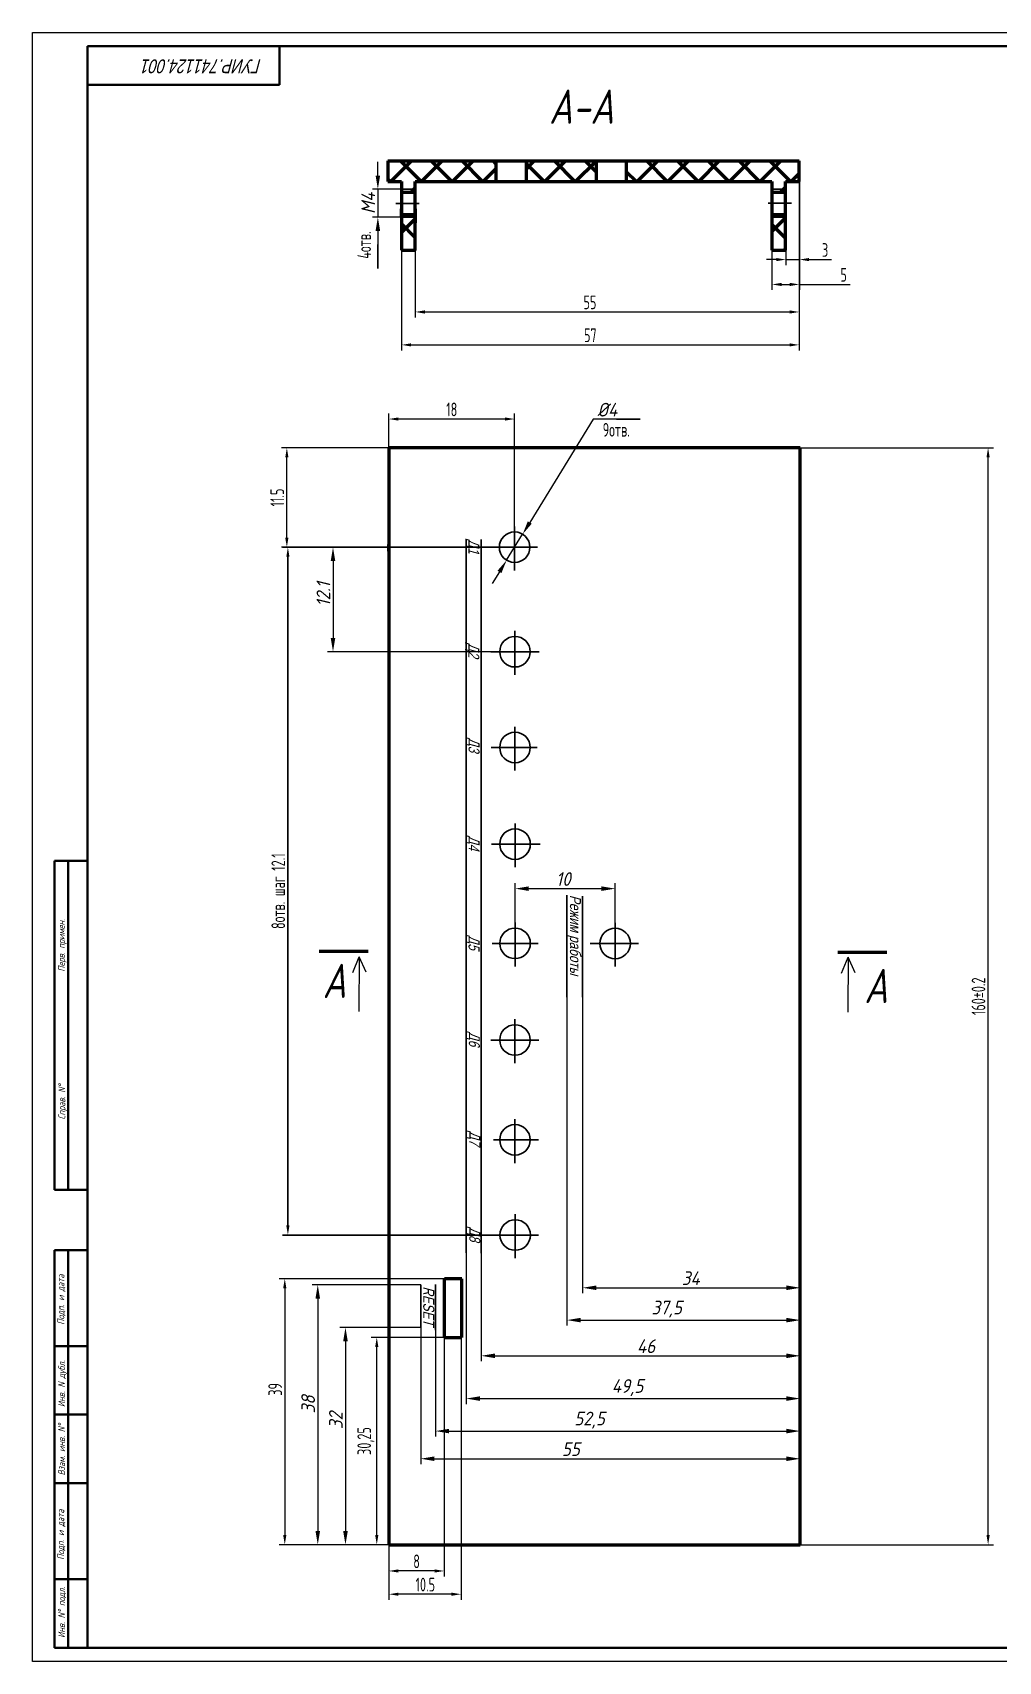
# Model space of a CAD drawing. Header units: millimetres. Extents: x 0 to 9139, y -367 to 2333.
# Drawn here: x 7239 to 7592, y 243 to 837 of the extents above; entities that cross this region are included whole.
import ezdxf

# ---------------------------------------------------------------- set-up
doc = ezdxf.new("R2010")
doc.units = ezdxf.units.MM
doc.header["$LTSCALE"] = 0.5
doc.linetypes.add('осевая2', pattern=[28.575, 19.05, -3.175, 3.175, -3.175])
doc.layers.get('0').update_dxf_attribs({"lineweight": 60})
doc.layers.get('Defpoints').update_dxf_attribs({"color": 5})
for name, color, linetype in [('1-оси', 1, 'осевая2'), ('3-размеры', 6, 'Continuous'), ('KONTUR', 7, 'Continuous'), ('MultiLayer', 9, 'Continuous')]:
    doc.layers.add(name, color=color, linetype=linetype)
doc.layers.add('Основная', color=7, linetype='Continuous', lineweight=40)
doc.layers.add('текст', color=7, linetype='Continuous', lineweight=30)
doc.styles.add('ESKD', font='standarteskd.shx', dxfattribs={"width": 0.8, "oblique": 15})
doc.styles.get("Standard").update_dxf_attribs({"font": 'isocpeui.ttf', "width": 0.9})
doc.styles.add('ЕСКД', font='eskd15.shx', dxfattribs={"width": 0.8})
doc.styles.add('стиль1', font='romans.shx', dxfattribs={"width": 0.75, "oblique": 15, "height": 3.5})
doc.dimstyles.new('ISO-25', dxfattribs={"dimtxt": 3.5, "dimasz": 3.5, "dimexe": 2, "dimexo": 0, "dimgap": 1, "dimtad": 1, "dimtoh": 1, "dimdec": 0, "dimtxsty": 'Standard', "dimcen": 2.5, "dimadec": 0, "dimazin": 0, "dimtfac": 1, "dimtdec": 0, "dimtmove": 0, "dimatfit": 3, "dimldrblk": 'DOTSMALL', "dimfxl": 1, "dimarcsym": 0})
doc.dimstyles.new('Standart', dxfattribs={"dimtxt": 5, "dimasz": 5, "dimexe": 2, "dimexo": 0, "dimgap": 1, "dimtad": 1, "dimtoh": 1, "dimdec": 0, "dimtxsty": 'Standard', "dimcen": 2.5, "dimadec": 0, "dimazin": 0, "dimtfac": 1, "dimtdec": 0, "dimtmove": 0, "dimatfit": 3, "dimldrblk": 'DOTSMALL', "dimfxl": 1, "dimarcsym": 0})

# ---------------------------------------------------------------- blocks, each defined once
blk = doc.blocks.new('*D128')
at = {"layer": '3-размеры', "color": 0, "lineweight": -2, "transparency": 16777216}
for p, q in [((7519.44, 686.04), (7589.96, 686.04)), ((7587.96, 289.54), (7587.96, 682.54)), ((7519.44, 286.04), (7589.96, 286.04))]:
    blk.add_line(p, q, dxfattribs=at)
at = {"layer": '3-размеры', "color": 0, "lineweight": 30, "transparency": 16777216}
for points in [[(7587.38, 682.54), (7588.55, 682.54), (7587.96, 686.04)], [(7587.38, 289.54), (7588.55, 289.54), (7587.96, 286.04)]]:
    blk.add_solid(points, dxfattribs=at)
at = {"layer": 'Defpoints', "color": 0, "lineweight": 30, "transparency": 16777216}
for p in [(7519.44, 686.04), (7587.96, 686.04), (7519.44, 286.04)]:
    blk.add_point(p, dxfattribs=at)
at = {"layer": '3-размеры', "color": 0, "lineweight": 30, "transparency": 16777216, "insert": (7584.46, 486.04), "char_height": 5, "width": 5.4167, "attachment_point": 5, "rotation": 90, "style": 'ЕСКД'}
blk.add_mtext('160%%P0.2', dxfattribs=at)
blk = doc.blocks.new('_DotSmall')
at = {"color": 0, "linetype": 'ByBlock', "const_width": 0.5}
blk.add_lwpolyline([(-0.0625, 0, 1), (0.0625, 0, 1)], format="xyb", close=True, dxfattribs=at)
blk = doc.blocks.new('*D118')
at = {"layer": '3-размеры', "color": 0, "lineweight": -2, "transparency": 16777216}
for p, q in [((7395.16, 361.65), (7363.02, 361.65)), ((7365.02, 289.54), (7365.02, 358.15)), ((7374.96, 286.04), (7363.02, 286.04))]:
    blk.add_line(p, q, dxfattribs=at)
at = {"layer": '3-размеры', "color": 0, "lineweight": 30, "transparency": 16777216}
for points in [[(7364.44, 358.15), (7365.6, 358.15), (7365.02, 361.65)], [(7364.44, 289.54), (7365.6, 289.54), (7365.02, 286.04)]]:
    blk.add_solid(points, dxfattribs=at)
at = {"layer": 'Defpoints', "color": 0, "lineweight": 30, "transparency": 16777216}
for p in [(7365.02, 361.65), (7395.16, 361.65), (7374.96, 286.04)]:
    blk.add_point(p, dxfattribs=at)
at = {"layer": '3-размеры', "color": 0, "lineweight": 30, "transparency": 16777216, "insert": (7361.04, 323.84), "char_height": 5, "attachment_point": 5, "rotation": 90, "style": 'ЕСКД'}
blk.add_mtext('30,25', dxfattribs=at)
blk = doc.blocks.new('*D129')
at = {"layer": '3-размеры', "color": 0, "lineweight": -2, "transparency": 16777216}
for p, q in [((7389.77, 383.05), (7329.47, 383.05)), ((7331.47, 379.55), (7331.47, 289.54)), ((7369.44, 286.04), (7329.47, 286.04))]:
    blk.add_line(p, q, dxfattribs=at)
at = {"layer": '3-размеры', "color": 0, "lineweight": 30, "transparency": 16777216}
for points in [[(7330.89, 379.55), (7332.05, 379.55), (7331.47, 383.05)], [(7330.89, 289.54), (7332.05, 289.54), (7331.47, 286.04)]]:
    blk.add_solid(points, dxfattribs=at)
at = {"layer": 'Defpoints', "color": 0, "lineweight": 30, "transparency": 16777216}
for p in [(7389.77, 383.05), (7331.47, 286.04), (7369.44, 286.04)]:
    blk.add_point(p, dxfattribs=at)
at = {"layer": '3-размеры', "color": 0, "lineweight": 30, "transparency": 16777216, "insert": (7327.97, 342.7), "char_height": 5, "attachment_point": 5, "rotation": 90, "style": 'ЕСКД'}
blk.add_mtext('39', dxfattribs=at)
blk = doc.blocks.new('*D119')
at = {"layer": '3-размеры', "color": 0, "lineweight": -2, "transparency": 16777216}
for p, q in [((7389.64, 361.65), (7389.64, 274.46)), ((7369.44, 286.04), (7369.44, 274.46)), ((7386.14, 276.46), (7372.94, 276.46))]:
    blk.add_line(p, q, dxfattribs=at)
at = {"layer": '3-размеры', "color": 0, "lineweight": 30, "transparency": 16777216}
for points in [[(7372.94, 277.04), (7372.94, 275.88), (7369.44, 276.46)], [(7386.14, 277.04), (7386.14, 275.88), (7389.64, 276.46)]]:
    blk.add_solid(points, dxfattribs=at)
at = {"layer": 'Defpoints', "color": 0, "lineweight": 30, "transparency": 16777216}
for p in [(7389.64, 361.65), (7369.44, 286.04), (7369.44, 276.46)]:
    blk.add_point(p, dxfattribs=at)
at = {"layer": '3-размеры', "color": 0, "lineweight": 30, "transparency": 16777216, "insert": (7379.54, 279.96), "char_height": 5, "width": 7.5, "attachment_point": 5, "style": 'ЕСКД'}
blk.add_mtext('8', dxfattribs=at)
blk = doc.blocks.new('*D120')
at = {"layer": '3-размеры', "color": 0, "lineweight": -2, "transparency": 16777216}
for p, q in [((7395.76, 361.65), (7395.76, 265.98)), ((7369.44, 286.7), (7369.44, 265.98)), ((7392.26, 267.98), (7372.94, 267.98))]:
    blk.add_line(p, q, dxfattribs=at)
at = {"layer": '3-размеры', "color": 0, "lineweight": 30, "transparency": 16777216}
for points in [[(7372.94, 268.56), (7372.94, 267.4), (7369.44, 267.98)], [(7392.26, 268.56), (7392.26, 267.4), (7395.76, 267.98)]]:
    blk.add_solid(points, dxfattribs=at)
at = {"layer": 'Defpoints', "color": 0, "lineweight": 30, "transparency": 16777216}
for p in [(7395.76, 361.65), (7369.44, 286.7), (7369.44, 267.98)]:
    blk.add_point(p, dxfattribs=at)
at = {"layer": '3-размеры', "color": 0, "lineweight": 30, "transparency": 16777216, "insert": (7382.72, 271.48), "char_height": 5, "attachment_point": 5, "style": 'ЕСКД'}
blk.add_mtext('10.5', dxfattribs=at)
blk = doc.blocks.new('*D130')
at = {"layer": '3-размеры', "color": 0, "lineweight": -2, "transparency": 16777216}
for p, q in [((7369.44, 657.36), (7369.44, 698.54)), ((7411.79, 696.54), (7372.94, 696.54)), ((7415.29, 649.79), (7415.29, 698.54))]:
    blk.add_line(p, q, dxfattribs=at)
at = {"layer": '3-размеры', "color": 0, "lineweight": 30, "transparency": 16777216}
for points in [[(7372.94, 697.13), (7372.94, 695.96), (7369.44, 696.54)], [(7411.79, 697.13), (7411.79, 695.96), (7415.29, 696.54)]]:
    blk.add_solid(points, dxfattribs=at)
at = {"layer": 'Defpoints', "color": 0, "lineweight": 30, "transparency": 16777216}
for p in [(7369.44, 696.54), (7369.44, 657.36), (7415.29, 649.79)]:
    blk.add_point(p, dxfattribs=at)
at = {"layer": '3-размеры', "color": 0, "lineweight": 30, "transparency": 16777216, "insert": (7392.37, 700.04), "char_height": 5, "attachment_point": 5, "style": 'ЕСКД'}
blk.add_mtext('18', dxfattribs=at)
blk = doc.blocks.new('*D121')
at = {"layer": '3-размеры', "color": 0, "lineweight": -2, "transparency": 16777216}
for p, q in [((7409.86, 686.04), (7330.23, 686.04)), ((7332.23, 653.29), (7332.23, 682.54)), ((7415.29, 649.79), (7330.23, 649.79))]:
    blk.add_line(p, q, dxfattribs=at)
at = {"layer": '3-размеры', "color": 0, "lineweight": 30, "transparency": 16777216}
for points in [[(7331.64, 682.54), (7332.81, 682.54), (7332.23, 686.04)], [(7331.64, 653.29), (7332.81, 653.29), (7332.23, 649.79)]]:
    blk.add_solid(points, dxfattribs=at)
at = {"layer": 'Defpoints', "color": 0, "lineweight": 30, "transparency": 16777216}
for p in [(7332.23, 686.04), (7409.86, 686.04), (7415.29, 649.79)]:
    blk.add_point(p, dxfattribs=at)
at = {"layer": '3-размеры', "color": 0, "lineweight": 30, "transparency": 16777216, "insert": (7328.73, 667.92), "char_height": 5, "attachment_point": 5, "rotation": 90, "style": 'ЕСКД'}
blk.add_mtext('11.5', dxfattribs=at)
blk = doc.blocks.new('*D123')
at = {"layer": '3-размеры', "color": 0, "lineweight": -2, "transparency": 16777216}
for p, q in [((7519.2, 785.06), (7519.2, 752.69)), ((7510.7, 754.69), (7507.2, 754.69)), ((7514.2, 760.06), (7514.2, 752.69)), ((7514.2, 754.69), (7519.2, 754.69)), ((7522.7, 754.69), (7530.86, 754.69))]:
    blk.add_line(p, q, dxfattribs=at)
at = {"layer": '3-размеры', "color": 0, "lineweight": 30, "transparency": 16777216}
for points in [[(7510.7, 755.28), (7510.7, 754.11), (7514.2, 754.69)], [(7522.7, 755.28), (7522.7, 754.11), (7519.2, 754.69)]]:
    blk.add_solid(points, dxfattribs=at)
at = {"layer": 'Defpoints', "color": 0, "lineweight": 30, "transparency": 16777216}
for p in [(7519.2, 785.06), (7514.2, 760.06), (7519.2, 754.69)]:
    blk.add_point(p, dxfattribs=at)
at = {"layer": '3-размеры', "color": 0, "lineweight": 30, "transparency": 16777216, "insert": (7528.53, 758.19), "char_height": 5, "attachment_point": 5, "style": 'ЕСКД'}
blk.add_mtext('3', dxfattribs=at)
blk = doc.blocks.new('*D124')
at = {"layer": '3-размеры', "color": 0, "lineweight": -2, "transparency": 16777216}
for p, q in [((7519.14, 785.2), (7519.14, 743.62)), ((7509.14, 760.2), (7509.14, 743.62)), ((7512.64, 745.62), (7515.64, 745.62)), ((7519.14, 745.62), (7537.62, 745.62))]:
    blk.add_line(p, q, dxfattribs=at)
at = {"layer": '3-размеры', "color": 0, "lineweight": 30, "transparency": 16777216}
for points in [[(7512.64, 746.2), (7512.64, 745.04), (7509.14, 745.62)], [(7515.64, 746.2), (7515.64, 745.04), (7519.14, 745.62)]]:
    blk.add_solid(points, dxfattribs=at)
at = {"layer": 'Defpoints', "color": 0, "lineweight": 30, "transparency": 16777216}
for p in [(7519.14, 785.2), (7509.14, 760.2), (7519.14, 745.62)]:
    blk.add_point(p, dxfattribs=at)
at = {"layer": '3-размеры', "color": 0, "lineweight": 30, "transparency": 16777216, "insert": (7535.29, 749.12), "char_height": 5, "width": 2.8571, "attachment_point": 5, "style": 'ЕСКД'}
blk.add_mtext('5', dxfattribs=at)
blk = doc.blocks.new('*D131')
at = {"layer": '3-размеры', "color": 0, "lineweight": -2, "transparency": 16777216}
for p, q in [((7519.06, 783.14), (7519.06, 733.59)), ((7379.06, 758.14), (7379.06, 733.59)), ((7382.56, 735.59), (7515.56, 735.59))]:
    blk.add_line(p, q, dxfattribs=at)
at = {"layer": '3-размеры', "color": 0, "lineweight": 30, "transparency": 16777216}
for points in [[(7382.56, 736.17), (7382.56, 735), (7379.06, 735.59)], [(7515.56, 736.17), (7515.56, 735), (7519.06, 735.59)]]:
    blk.add_solid(points, dxfattribs=at)
at = {"layer": 'Defpoints', "color": 0, "lineweight": 30, "transparency": 16777216}
for p in [(7519.06, 783.14), (7379.06, 758.14), (7519.06, 735.59)]:
    blk.add_point(p, dxfattribs=at)
at = {"layer": '3-размеры', "color": 0, "lineweight": 30, "transparency": 16777216, "insert": (7442.77, 739.09), "char_height": 5, "width": 6.8175, "attachment_point": 5, "style": 'ЕСКД'}
blk.add_mtext('55', dxfattribs=at)
blk = doc.blocks.new('*D132')
at = {"layer": '3-размеры', "color": 0, "lineweight": -2, "transparency": 16777216}
for p, q in [((7519.06, 783.14), (7519.06, 721.58)), ((7374.06, 758.14), (7374.06, 721.58)), ((7377.56, 723.58), (7515.56, 723.58))]:
    blk.add_line(p, q, dxfattribs=at)
at = {"layer": '3-размеры', "color": 0, "lineweight": 30, "transparency": 16777216}
for points in [[(7377.56, 724.16), (7377.56, 723), (7374.06, 723.58)], [(7515.56, 724.16), (7515.56, 723), (7519.06, 723.58)]]:
    blk.add_solid(points, dxfattribs=at)
at = {"layer": 'Defpoints', "color": 0, "lineweight": 30, "transparency": 16777216}
for p in [(7519.06, 783.14), (7374.06, 758.14), (7519.06, 723.58)]:
    blk.add_point(p, dxfattribs=at)
at = {"layer": '3-размеры', "color": 0, "lineweight": 30, "transparency": 16777216, "insert": (7442.91, 727.08), "char_height": 5, "attachment_point": 5, "style": 'ЕСКД'}
blk.add_mtext('57', dxfattribs=at)
blk = doc.blocks.new('*D187')
at = {"color": 0, "lineweight": -2, "transparency": 16777216}
for p, q in [((7365.42, 785.33), (7365.42, 790.33)), ((7374.08, 780.33), (7363.42, 780.33)), ((7365.42, 780.33), (7365.42, 770.15)), ((7374.08, 770.15), (7363.42, 770.15)), ((7365.42, 765.15), (7365.42, 760.15))]:
    blk.add_line(p, q, dxfattribs=at)
at = {"color": 0, "lineweight": 30, "transparency": 16777216}
for points in [[(7364.59, 785.33), (7366.25, 785.33), (7365.42, 780.33)], [(7364.59, 765.15), (7366.25, 765.15), (7365.42, 770.15)]]:
    blk.add_solid(points, dxfattribs=at)
at = {"layer": 'Defpoints', "color": 0, "lineweight": 30, "transparency": 16777216}
for p in [(7374.08, 780.33), (7365.42, 770.15), (7374.08, 770.15)]:
    blk.add_point(p, dxfattribs=at)
at = {"color": 0, "lineweight": 30, "transparency": 16777216, "insert": (7361.92, 775.24), "char_height": 5, "attachment_point": 5, "rotation": 90}
blk.add_mtext('М4', dxfattribs=at)
blk = doc.blocks.new('*D189')
at = {"color": 0, "lineweight": -2, "transparency": 16777216}
for p, q in [((7440.09, 485.66), (7440.09, 377.73)), ((7519.44, 485.66), (7519.44, 377.73)), ((7445.09, 379.73), (7514.44, 379.73))]:
    blk.add_line(p, q, dxfattribs=at)
at = {"color": 0, "lineweight": 30, "transparency": 16777216}
for points in [[(7445.09, 380.57), (7445.09, 378.9), (7440.09, 379.73)], [(7514.44, 380.57), (7514.44, 378.9), (7519.44, 379.73)]]:
    blk.add_solid(points, dxfattribs=at)
at = {"layer": 'Defpoints', "color": 0, "lineweight": 30, "transparency": 16777216}
for p in [(7440.09, 485.66), (7519.44, 485.66), (7519.44, 379.73)]:
    blk.add_point(p, dxfattribs=at)
at = {"color": 0, "lineweight": 30, "transparency": 16777216, "insert": (7479.53, 383.23), "char_height": 5, "width": 6.5182, "attachment_point": 5}
blk.add_mtext('34', dxfattribs=at)
blk = doc.blocks.new('*D190')
at = {"color": 0, "lineweight": -2, "transparency": 16777216}
for p, q in [((7415.45, 505.33), (7415.45, 527.29)), ((7420.45, 525.29), (7446.94, 525.29)), ((7451.94, 505.29), (7451.94, 527.29)), ((7434.38, 485.66), (7434.38, 365.94)), ((7519.44, 485.66), (7519.44, 365.94)), ((7439.38, 367.94), (7514.44, 367.94))]:
    blk.add_line(p, q, dxfattribs=at)
at = {"color": 0, "lineweight": 30, "transparency": 16777216}
for points in [[(7420.45, 526.12), (7420.45, 524.45), (7415.45, 525.29)], [(7446.94, 526.12), (7446.94, 524.45), (7451.94, 525.29)], [(7439.38, 368.77), (7439.38, 367.11), (7434.38, 367.94)], [(7514.44, 368.77), (7514.44, 367.11), (7519.44, 367.94)]]:
    blk.add_solid(points, dxfattribs=at)
at = {"layer": 'Defpoints', "color": 0, "lineweight": 30, "transparency": 16777216}
for p in [(7451.94, 525.29), (7415.45, 505.33), (7451.94, 505.29), (7434.38, 485.66), (7519.44, 485.66), (7519.44, 367.94)]:
    blk.add_point(p, dxfattribs=at)
at = {"color": 0, "lineweight": 30, "transparency": 16777216, "char_height": 5, "attachment_point": 5}
for s, insert in [('10', (7433.07, 528.79)), ('37,5', (7470.76, 371.94))]:
    blk.add_mtext(s, dxfattribs=dict(at, insert=insert))
blk = doc.blocks.new('*D191')
at = {"color": 0, "lineweight": -2, "transparency": 16777216}
for p, q in [((7403.09, 392.32), (7403.09, 352.92)), ((7519.44, 392.32), (7519.44, 352.92)), ((7408.09, 354.92), (7514.44, 354.92))]:
    blk.add_line(p, q, dxfattribs=at)
at = {"color": 0, "lineweight": 30, "transparency": 16777216}
for points in [[(7408.09, 355.75), (7408.09, 354.09), (7403.09, 354.92)], [(7514.44, 355.75), (7514.44, 354.09), (7519.44, 354.92)]]:
    blk.add_solid(points, dxfattribs=at)
at = {"layer": 'Defpoints', "color": 0, "lineweight": 30, "transparency": 16777216}
for p in [(7403.09, 392.32), (7519.44, 392.32), (7519.44, 354.92)]:
    blk.add_point(p, dxfattribs=at)
at = {"color": 0, "lineweight": 30, "transparency": 16777216, "insert": (7463.23, 358.42), "char_height": 5, "attachment_point": 5}
blk.add_mtext('46', dxfattribs=at)
blk = doc.blocks.new('*D192')
at = {"color": 0, "lineweight": -2, "transparency": 16777216}
for p, q in [((7397.64, 392.45), (7397.64, 337.33)), ((7519.44, 392.45), (7519.44, 337.33)), ((7402.64, 339.33), (7514.44, 339.33))]:
    blk.add_line(p, q, dxfattribs=at)
at = {"color": 0, "lineweight": 30, "transparency": 16777216}
for points in [[(7402.64, 340.16), (7402.64, 338.49), (7397.64, 339.33)], [(7514.44, 340.16), (7514.44, 338.49), (7519.44, 339.33)]]:
    blk.add_solid(points, dxfattribs=at)
at = {"layer": 'Defpoints', "color": 0, "lineweight": 30, "transparency": 16777216}
for p in [(7397.64, 392.45), (7519.44, 392.45), (7519.44, 339.33)]:
    blk.add_point(p, dxfattribs=at)
at = {"color": 0, "lineweight": 30, "transparency": 16777216, "insert": (7456.48, 343.33), "char_height": 5, "attachment_point": 5}
blk.add_mtext('49,5', dxfattribs=at)
blk = doc.blocks.new('*D193')
at = {"color": 0, "lineweight": -2, "transparency": 16777216}
for p, q in [((7443.92, 696.45), (7420.82, 658.8)), ((7452.43, 696.45), (7443.92, 696.45)), ((7412.38, 645.05), (7418.21, 654.54)), ((7409.76, 640.79), (7407.15, 636.52))]:
    blk.add_line(p, q, dxfattribs=at)
at = {"color": 0, "lineweight": 30, "transparency": 16777216}
for points in [[(7420.11, 659.24), (7421.53, 658.37), (7418.21, 654.54)], [(7409.05, 641.22), (7410.47, 640.35), (7412.38, 645.05)]]:
    blk.add_solid(points, dxfattribs=at)
at = {"layer": 'Defpoints', "color": 0, "lineweight": 30, "transparency": 16777216}
for p in [(7418.21, 654.54), (7412.38, 645.05)]:
    blk.add_point(p, dxfattribs=at)
at = {"color": 0, "lineweight": 30, "transparency": 16777216, "insert": (7449.11, 699.95), "char_height": 5, "attachment_point": 5}
blk.add_mtext('%%C4', dxfattribs=at)
blk = doc.blocks.new('*D195')
at = {"color": 0, "lineweight": -2, "transparency": 16777216}
for p, q in [((7415.29, 649.79), (7347.06, 649.79)), ((7349.06, 644.79), (7349.06, 616.69)), ((7415.29, 611.69), (7347.06, 611.69))]:
    blk.add_line(p, q, dxfattribs=at)
at = {"color": 0, "lineweight": 30, "transparency": 16777216}
for points in [[(7348.23, 644.79), (7349.89, 644.79), (7349.06, 649.79)], [(7348.23, 616.69), (7349.89, 616.69), (7349.06, 611.69)]]:
    blk.add_solid(points, dxfattribs=at)
at = {"layer": 'Defpoints', "color": 0, "lineweight": 30, "transparency": 16777216}
for p in [(7415.29, 649.79), (7349.06, 611.69), (7415.29, 611.69)]:
    blk.add_point(p, dxfattribs=at)
at = {"color": 0, "lineweight": 30, "transparency": 16777216, "insert": (7345.56, 632.61), "char_height": 5, "attachment_point": 5, "rotation": 90}
blk.add_mtext('12.1', dxfattribs=at)
blk = doc.blocks.new('*D196')
at = {"color": 0, "lineweight": -2, "transparency": 16777216}
for p, q in [((7381.04, 365.21), (7381.04, 315.39)), ((7519.44, 365.21), (7519.44, 315.39)), ((7386.04, 317.39), (7514.44, 317.39))]:
    blk.add_line(p, q, dxfattribs=at)
at = {"color": 0, "lineweight": 30, "transparency": 16777216}
for points in [[(7386.04, 318.22), (7386.04, 316.56), (7381.04, 317.39)], [(7514.44, 318.22), (7514.44, 316.56), (7519.44, 317.39)]]:
    blk.add_solid(points, dxfattribs=at)
at = {"layer": 'Defpoints', "color": 0, "lineweight": 30, "transparency": 16777216}
for p in [(7381.04, 365.21), (7519.44, 365.21), (7519.44, 317.39)]:
    blk.add_point(p, dxfattribs=at)
at = {"color": 0, "lineweight": 30, "transparency": 16777216, "insert": (7435.81, 320.89), "char_height": 5, "attachment_point": 5}
blk.add_mtext('55', dxfattribs=at)
blk = doc.blocks.new('*D197')
at = {"color": 0, "lineweight": -2, "transparency": 16777216}
for p, q in [((7386.42, 364.29), (7386.42, 325.47)), ((7519.44, 364.29), (7519.44, 325.47)), ((7391.42, 327.47), (7514.44, 327.47))]:
    blk.add_line(p, q, dxfattribs=at)
at = {"color": 0, "lineweight": 30, "transparency": 16777216}
for points in [[(7391.42, 328.3), (7391.42, 326.64), (7386.42, 327.47)], [(7514.44, 328.3), (7514.44, 326.64), (7519.44, 327.47)]]:
    blk.add_solid(points, dxfattribs=at)
at = {"layer": 'Defpoints', "color": 0, "lineweight": 30, "transparency": 16777216}
for p in [(7386.42, 364.29), (7519.44, 364.29), (7519.44, 327.47)]:
    blk.add_point(p, dxfattribs=at)
at = {"color": 0, "lineweight": 30, "transparency": 16777216, "insert": (7442.62, 331.47), "char_height": 5, "attachment_point": 5}
blk.add_mtext('52,5', dxfattribs=at)
blk = doc.blocks.new('*D198')
at = {"layer": '3-размеры', "color": 0, "lineweight": -2, "transparency": 16777216}
for p, q in [((7381.04, 365.21), (7351.61, 365.21)), ((7353.61, 360.21), (7353.61, 291.04)), ((7381.04, 286.04), (7351.61, 286.04))]:
    blk.add_line(p, q, dxfattribs=at)
at = {"layer": '3-размеры', "color": 0, "lineweight": 30, "transparency": 16777216}
for points in [[(7352.77, 360.21), (7354.44, 360.21), (7353.61, 365.21)], [(7352.77, 291.04), (7354.44, 291.04), (7353.61, 286.04)]]:
    blk.add_solid(points, dxfattribs=at)
at = {"layer": 'Defpoints', "color": 0, "lineweight": 30, "transparency": 16777216}
for p in [(7381.04, 365.21), (7353.61, 286.04), (7381.04, 286.04)]:
    blk.add_point(p, dxfattribs=at)
at = {"layer": '3-размеры', "color": 0, "lineweight": 30, "transparency": 16777216, "insert": (7350.11, 331.3), "char_height": 5, "attachment_point": 5, "rotation": 90}
blk.add_mtext('32', dxfattribs=at)
blk = doc.blocks.new('*D199')
at = {"layer": '3-размеры', "color": 0, "lineweight": -2, "transparency": 16777216}
for p, q in [((7381.04, 380.78), (7341.5, 380.78)), ((7343.5, 375.78), (7343.5, 291.04)), ((7381.04, 286.04), (7341.5, 286.04))]:
    blk.add_line(p, q, dxfattribs=at)
at = {"layer": '3-размеры', "color": 0, "lineweight": 30, "transparency": 16777216}
for points in [[(7342.67, 375.78), (7344.34, 375.78), (7343.5, 380.78)], [(7342.67, 291.04), (7344.34, 291.04), (7343.5, 286.04)]]:
    blk.add_solid(points, dxfattribs=at)
at = {"layer": 'Defpoints', "color": 0, "lineweight": 30, "transparency": 16777216}
for p in [(7381.04, 380.78), (7343.5, 286.04), (7381.04, 286.04)]:
    blk.add_point(p, dxfattribs=at)
at = {"layer": '3-размеры', "color": 0, "lineweight": 30, "transparency": 16777216, "insert": (7340, 337.22), "char_height": 5, "attachment_point": 5, "rotation": 90}
blk.add_mtext('38', dxfattribs=at)

msp = doc.modelspace()

# ---------------------------------------------------------------- hatches: boundary and pattern name
h = msp.add_hatch()
h.set_pattern_fill('ANSI37', color=256, scale=2.5)
h.set_pattern_definition([(45, (-4865.554, 8.472), (-5.61266, 5.61266), []), (135, (-4865.554, 8.472), (-5.61266, -5.61266), [])])
h.paths.add_polyline_path([(7408.5, 790.64), (7369.06, 790.64), (7369.06, 783.14), (7374.06, 783.14), (7374.06, 779.33), (7379.06, 779.33), (7379.06, 783.14), (7408.5, 783.14)])
h.paths.add_polyline_path([(7445.01, 790.64), (7419.5, 790.64), (7419.5, 783.14), (7445.01, 783.14)])
h.paths.add_polyline_path([(7519.06, 790.64), (7456.01, 790.64), (7456.01, 783.14), (7509.06, 783.14), (7509.06, 779.33), (7514.06, 779.33), (7514.06, 783.14), (7519.06, 783.14)])
h.paths.add_polyline_path([(7514.06, 771.08), (7509.06, 771.08), (7509.06, 758.14), (7514.06, 758.14)])
h.paths.add_polyline_path([(7379.06, 771.15), (7374.06, 771.15), (7374.06, 758.14), (7379.06, 758.14)])

# ---------------------------------------------------------------- linework, layer by layer
for p, q in [((7369.06, 790.64), (7519.06, 790.64)), ((7369.06, 790.64), (7369.06, 783.14)), ((7408.5, 790.64), (7408.5, 783.14)), ((7419.5, 790.64), (7419.5, 783.14)), ((7445.01, 790.64), (7445.01, 783.14)), ((7456.01, 790.64), (7456.01, 783.14)), ((7519.06, 783.14), (7519.06, 790.64)), ((7369.06, 783.14), (7374.06, 783.14)), ((7374.06, 783.14), (7374.06, 758.14)), ((7374.06, 783.14), (7374.06, 770.64)), ((7374.08, 780.33), (7374.08, 779.33)), ((7374.08, 779.33), (7379.06, 779.33)), ((7374.08, 779.33), (7374.08, 775.23)), ((7379.06, 758.14), (7379.06, 783.14)), ((7379.06, 783.14), (7509.06, 783.14)), ((7509.06, 783.14), (7509.06, 758.14)), ((7509.06, 779.33), (7514.06, 779.33)), ((7514.06, 758.14), (7514.06, 783.14)), ((7514.06, 783.14), (7519.06, 783.14)), ((7374.06, 770.64), (7374.06, 773.14)), ((7379.06, 773.14), (7379.06, 768.14)), ((7374.06, 770.15), (7374.06, 771.15)), ((7374.06, 771.15), (7379.06, 771.15)), ((7509.06, 771.08), (7514.06, 771.08)), ((7374.06, 758.14), (7379.06, 758.14)), ((7509.06, 758.14), (7514.06, 758.14)), ((7369.44, 686.04), (7369.44, 286.04)), ((7519.44, 686.04), (7369.44, 686.04)), ((7519.44, 286.04), (7519.44, 686.04)), ((7369.44, 648.33), (7369.44, 650.83)), ((7361.87, 502.37), (7344.03, 502.37)), ((7551.06, 501.97), (7533.21, 501.97)), ((7389.64, 383.05), (7389.64, 361.65)), ((7395.99, 383.05), (7389.77, 383.05)), ((7395.99, 361.65), (7395.99, 383.05)), ((7389.64, 361.65), (7395.99, 361.65)), ((7395.76, 361.65), (7395.99, 361.65)), ((7395.99, 361.65), (7395.76, 361.65)), ((7395.99, 361.65), (7395.76, 361.65)), ((7369.44, 286.04), (7519.44, 286.04))]:
    msp.add_line(p, q)
at = {"lineweight": 30}
for p, q in [((7374.08, 780.33), (7379.08, 780.33)), ((7509.06, 780.33), (7514.06, 780.33)), ((7379.06, 770.15), (7374.06, 770.15)), ((7509.06, 770.15), (7514.06, 770.15)), ((7365.42, 760.15), (7365.42, 751.49)), ((7452.43, 696.45), (7461.03, 696.45)), ((7415.29, 649.79), (7415.29, 657.36)), ((7415.29, 657.36), (7415.29, 641.36)), ((7397.64, 652.75), (7397.64, 392.45)), ((7403.09, 392.32), (7403.09, 652.63)), ((7407.36, 649.79), (7423.61, 649.79)), ((7415.29, 649.79), (7409.86, 649.79)), ((7415.43, 611.69), (7415.43, 619.26)), ((7415.43, 619.26), (7415.43, 603.26)), ((7406.63, 611.69), (7424.24, 611.69)), ((7415.43, 611.69), (7410, 611.69)), ((7415.43, 576.77), (7415.43, 584.33)), ((7415.43, 584.33), (7415.43, 568.33)), ((7406.78, 576.77), (7423.5, 576.77)), ((7415.43, 576.77), (7410, 576.77)), ((7415.45, 541.53), (7415.45, 549.09)), ((7415.45, 549.09), (7415.45, 533.09)), ((7406.86, 541.53), (7424.58, 541.53)), ((7415.45, 541.53), (7410.02, 541.53)), ((7434.38, 522.87), (7434.38, 485.66)), ((7440.09, 522.5), (7440.09, 485.66)), ((7415.45, 505.33), (7415.45, 512.89)), ((7415.45, 512.89), (7415.45, 496.89)), ((7451.94, 505.29), (7451.94, 512.85)), ((7451.94, 512.85), (7451.94, 496.85)), ((7407.07, 505.33), (7423.94, 505.33)), ((7415.45, 505.33), (7410.02, 505.33)), ((7442.87, 505.29), (7460.46, 505.29)), ((7451.94, 505.29), (7446.52, 505.29)), ((7415.43, 470.09), (7415.43, 477.65)), ((7415.43, 477.65), (7415.43, 461.65)), ((7406.64, 470.09), (7424.15, 470.09)), ((7415.43, 470.09), (7410, 470.09)), ((7415.43, 433.66), (7415.43, 441.22)), ((7415.43, 441.22), (7415.43, 425.22)), ((7415.43, 433.66), (7407.53, 433.66)), ((7407.53, 433.66), (7423.97, 433.66)), ((7415.51, 398.97), (7415.51, 406.53)), ((7415.51, 406.53), (7415.51, 390.53)), ((7407.18, 398.97), (7423.95, 398.97)), ((7415.51, 398.97), (7410.08, 398.97)), ((7381.04, 380.78), (7381.04, 365.21)), ((7386.42, 380.91), (7386.42, 364.29))]:
    msp.add_line(p, q, dxfattribs=at)
at = {"color": 7, "lineweight": -3}
for p, q in [((7356.27, 494.69), (7358.6, 500.47)), ((7358.6, 500.47), (7358.51, 480.47)), ((7361.18, 494.8), (7358.6, 500.47)), ((7534.56, 494.48), (7536.89, 500.26)), ((7536.89, 500.26), (7536.8, 480.26)), ((7539.47, 494.59), (7536.89, 500.26))]:
    msp.add_line(p, q, dxfattribs=at)
at = {"lineweight": 30}
for centre in [(7415.29, 649.79), (7415.43, 611.69), (7415.43, 576.77), (7415.45, 541.53), (7415.45, 505.33), (7451.94, 505.29), (7415.43, 470.09), (7415.43, 433.66), (7415.51, 398.97)]:
    msp.add_circle(centre, 5.57, dxfattribs=at)
at = {"layer": '1-оси', "lineweight": 30}
for p, q in [((7372.03, 775.2), (7380.43, 775.2)), ((7507.81, 775.25), (7516.22, 775.25))]:
    msp.add_line(p, q, dxfattribs=at)
at = {"layer": '3-размеры', "lineweight": 30}
for p, q in [((7415.29, 649.79), (7330.61, 649.79)), ((7332.61, 646.29), (7332.61, 402.47)), ((7415.51, 398.97), (7330.61, 398.97))]:
    msp.add_line(p, q, dxfattribs=at)
for points in [[(7332.03, 646.29), (7333.19, 646.29), (7332.61, 649.79)], [(7332.03, 402.47), (7333.19, 402.47), (7332.61, 398.97)]]:
    msp.add_solid(points, dxfattribs=at)
at = {"layer": 'KONTUR'}
for p, q in [((7239.5, 243.47), (7239.5, 837.47)), ((7239.5, 837.47), (8080.5, 837.47)), ((8080.5, 243.47), (7239.5, 243.47))]:
    msp.add_line(p, q, dxfattribs=at)
at = {"layer": 'Основная'}
for p, q in [((7259.5, 288.47), (7259.5, 832.47)), ((8075.5, 832.47), (7259.5, 832.47)), ((7329.5, 818.47), (7329.5, 832.47)), ((7329.5, 818.47), (7259.5, 818.47)), ((7247.5, 535.47), (7247.5, 415.47)), ((7259.5, 535.47), (7247.5, 535.47)), ((7252.5, 415.47), (7252.5, 535.47)), ((7259.5, 415.47), (7247.5, 415.47)), ((7247.5, 248.47), (7247.5, 393.47)), ((7259.5, 393.47), (7247.5, 393.47)), ((7252.5, 248.47), (7252.5, 393.47)), ((7259.5, 358.47), (7247.5, 358.47)), ((7259.5, 333.47), (7247.5, 333.47)), ((7259.5, 308.47), (7247.5, 308.47)), ((7259.5, 248.47), (7259.5, 288.47)), ((7259.5, 273.47), (7247.5, 273.47)), ((8075.5, 248.47), (7247.5, 248.47))]:
    msp.add_line(p, q, dxfattribs=at)

# ---------------------------------------------------------------- texts
at = {"color": 0, "insert": (7323.02, 822.66), "char_height": 5, "attachment_point": 1, "rotation": 180}
msp.add_mtext_dynamic_manual_height_columns('{\\Fstandarteskd|c204;\\Q15;\\W0.8;\\C256;ГУИР.741124.001}', width=88.7975, gutter_width=50, heights=[5], dxfattribs=at)
at = {"char_height": 12.5, "attachment_point": 1, "style": 'ЕСКД'}
for s, insert in [('{\\fGOST type B|b0|i1|c204|p2;А-А}', (7427.85, 816.7)), ('{\\fGOST type B|b0|i1|c204|p2;А}', (7345.29, 497.9)), ('{\\fGOST type B|b0|i1|c204|p2;А}', (7542.82, 496.03))]:
    msp.add_mtext_dynamic_manual_height_columns(s, width=171.725, gutter_width=125, heights=[0], dxfattribs=dict(at, insert=insert))
at = {"layer": '3-размеры', "lineweight": 30, "char_height": 5, "attachment_point": 5, "rotation": 90, "style": 'ЕСКД'}
for s, insert in [('4отв.', (7360.42, 759.99)), ('8отв. шаг 12.1', (7329.11, 524.38))]:
    msp.add_mtext(s, dxfattribs=dict(at, insert=insert))
at = {"layer": '3-размеры', "lineweight": 30, "insert": (7452.35, 692.62), "char_height": 5, "attachment_point": 5, "style": 'ЕСКД'}
msp.add_mtext('9отв.', dxfattribs=at)
at = {"layer": 'MultiLayer', "lineweight": -2, "char_height": 4, "attachment_point": 1, "rotation": 270, "style": 'ESKD'}
for s, insert in [('\\A1;\\pxi-1.7082,l2.7082,t2.7082;Д1', (7402.44, 656.68)), ('\\A1;\\pxi-1.7082,l2.7082,t2.7082;Д2', (7402.4, 618.8)), ('\\A1;\\pxi-1.7082,l2.7082,t2.7082;Д3', (7402.5, 584.29)), ('\\A1;\\pxi-1.7082,l2.7082,t2.7082;Д4', (7402.5, 548.57)), ('\\A1;\\pxi-1.7082,l2.7082,t2.7082;Режим работы', (7439.47, 527)), ('\\A1;\\pxi-1.7082,l2.7082,t2.7082;Д5', (7402.5, 512.24)), ('\\A1;\\pxi-1.7082,l2.7082,t2.7082;Д6', (7402.6, 477.11)), ('\\A1;\\pxi-1.7082,l2.7082,t2.7082;Д7', (7402.8, 440.89)), ('\\A1;\\pxi-1.7082,l2.7082,t2.7082;Д8', (7402.8, 405.88)), ('\\A1;\\pxi-1.7082,l2.7082,t2.7082;RESET', (7385.97, 384.23))]:
    msp.add_mtext_dynamic_manual_height_columns(s, width=187.5961, gutter_width=50, heights=[52], dxfattribs=dict(at, insert=insert))
at = {"layer": 'текст', "style": 'стиль1', "oblique": 15, "width": 0.75}
for s, p in [('Перв. примен.', (7251.25, 494.99)), ('Справ. N%%d', (7251.41, 441.1)), ('Подп. и дата', (7251.07, 366.24)), ('Инв. N дубл.', (7251.32, 336.22)), ('Взам. инв. N%%d', (7251.32, 311.29)), ('Подп. и дата', (7251.02, 280.51)), ('Инв. N%%d подл.', (7251.32, 252.04))]:
    msp.add_text(s, height=2.5, rotation=90, dxfattribs=at).set_placement(p)

# ---------------------------------------------------------------- dimensions: what is measured, and where the dimension line sits
at = {"lineweight": 30}
for base, p1, p2, text, picture, middle in [((7365.42, 770.15), (7374.08, 780.33), (7374.08, 770.15), 'М4', '*D187', (7365.42, 775.24)), ((7349.06, 611.69), (7415.29, 649.79), (7415.29, 611.69), '12.1', '*D195', (7349.06, 632.61))]:
    dim = msp.add_linear_dim(base=base, p1=p1, p2=p2, angle=90, text=text, dimstyle='Standart', dxfattribs=at)
    dim.commit()
    dim.dimension.update_dxf_attribs({"geometry": picture, "text_midpoint": middle, "dimtype": 160})
dim = msp.add_diameter_dim_2p(p1=(7412.38, 645.05), p2=(7418.21, 654.54), text='%%C4', dimstyle='Standart', dxfattribs=at)
dim.commit()
dim.dimension.update_dxf_attribs({"geometry": '*D193', "text_midpoint": (7449.11, 696.45), "dimtype": 163})
for base, p1, p2, text, picture, middle in [((7519.44, 367.94), (7434.38, 485.66), (7519.44, 485.66), '37,5', '*D190', (7470.76, 367.94)), ((7451.94, 525.29), (7415.45, 505.33), (7451.94, 505.29), '10', '*D190', (7433.07, 525.29)), ((7519.44, 379.73), (7440.09, 485.66), (7519.44, 485.66), '34', '*D189', (7479.53, 379.73)), ((7519.44, 339.33), (7397.64, 392.45), (7519.44, 392.45), '49,5', '*D192', (7456.48, 339.33)), ((7519.44, 354.92), (7403.09, 392.32), (7519.44, 392.32), '46', '*D191', (7463.23, 354.92)), ((7519.44, 317.39), (7381.04, 365.21), (7519.44, 365.21), '55', '*D196', (7435.81, 317.39)), ((7519.44, 327.47), (7386.42, 364.29), (7519.44, 364.29), '52,5', '*D197', (7442.62, 327.47))]:
    dim = msp.add_linear_dim(base=base, p1=p1, p2=p2, text=text, dimstyle='Standart', dxfattribs=at)
    dim.commit()
    dim.dimension.update_dxf_attribs({"geometry": picture, "text_midpoint": middle, "dimtype": 160})
at = {"layer": '3-размеры', "lineweight": 30}
for base, p1, p2, text, picture, middle in [((7519.2, 754.69), (7514.2, 760.06), (7519.2, 785.06), '3', '*D123', (7528.53, 754.69)), ((7519.14, 745.62), (7509.14, 760.2), (7519.14, 785.2), '5', '*D124', (7535.29, 745.62)), ((7519.06, 723.58), (7374.06, 758.14), (7519.06, 783.14), '57', '*D132', (7442.91, 723.58)), ((7519.06, 735.59), (7379.06, 758.14), (7519.06, 783.14), '55', '*D131', (7442.77, 735.59)), ((7369.44, 276.46), (7389.64, 361.65), (7369.44, 286.04), '8', '*D119', (7379.54, 276.46)), ((7369.44, 267.98), (7395.76, 361.65), (7369.44, 286.7), '10.5', '*D120', (7382.72, 267.98))]:
    dim = msp.add_linear_dim(base=base, p1=p1, p2=p2, text=text, dimstyle='ISO-25', override={"dimtxt": 5, "dimtxsty": 'ЕСКД'}, dxfattribs=at)
    dim.commit()
    dim.dimension.update_dxf_attribs({"geometry": picture, "text_midpoint": middle, "dimtype": 160})
dim = msp.add_linear_dim(base=(7369.44, 696.54), p1=(7415.29, 649.79), p2=(7369.44, 657.36), text='18', dimstyle='ISO-25', override={"dimtxt": 5, "dimtxsty": 'ЕСКД'}, dxfattribs=at)
dim.commit()
dim.dimension.update_dxf_attribs({"geometry": '*D130', "text_midpoint": (7392.37, 700.04)})
for base, p1, p2, text, picture, middle in [((7332.23, 686.04), (7415.29, 649.79), (7409.86, 686.04), '11.5', '*D121', (7328.73, 667.92)), ((7365.02, 361.65), (7374.96, 286.04), (7395.16, 361.65), '30,25', '*D118', (7361.04, 323.84))]:
    dim = msp.add_linear_dim(base=base, p1=p1, p2=p2, angle=90, text=text, dimstyle='ISO-25', override={"dimtxt": 5, "dimtxsty": 'ЕСКД'}, dxfattribs=at)
    dim.commit()
    dim.dimension.update_dxf_attribs({"geometry": picture, "text_midpoint": middle})
for base, p1, p2, text, picture, middle in [((7587.96, 686.04), (7519.44, 286.04), (7519.44, 686.04), '160%%P0.2', '*D128', (7587.96, 486.04)), ((7331.47, 286.04), (7389.77, 383.05), (7369.44, 286.04), '39', '*D129', (7331.47, 342.7))]:
    dim = msp.add_linear_dim(base=base, p1=p1, p2=p2, angle=90, text=text, dimstyle='ISO-25', override={"dimtxt": 5, "dimtxsty": 'ЕСКД'}, dxfattribs=at)
    dim.commit()
    dim.dimension.update_dxf_attribs({"geometry": picture, "text_midpoint": middle, "dimtype": 160})
for base, p1, text, picture, middle in [((7343.5, 286.04), (7381.04, 380.78), '38', '*D199', (7343.5, 337.22)), ((7353.61, 286.04), (7381.04, 365.21), '32', '*D198', (7353.61, 331.3))]:
    dim = msp.add_linear_dim(base=base, p1=p1, p2=(7381.04, 286.04), angle=90, text=text, dimstyle='Standart', dxfattribs=at)
    dim.commit()
    dim.dimension.update_dxf_attribs({"geometry": picture, "text_midpoint": middle, "dimtype": 160})

doc.saveas('drawing.dxf')
